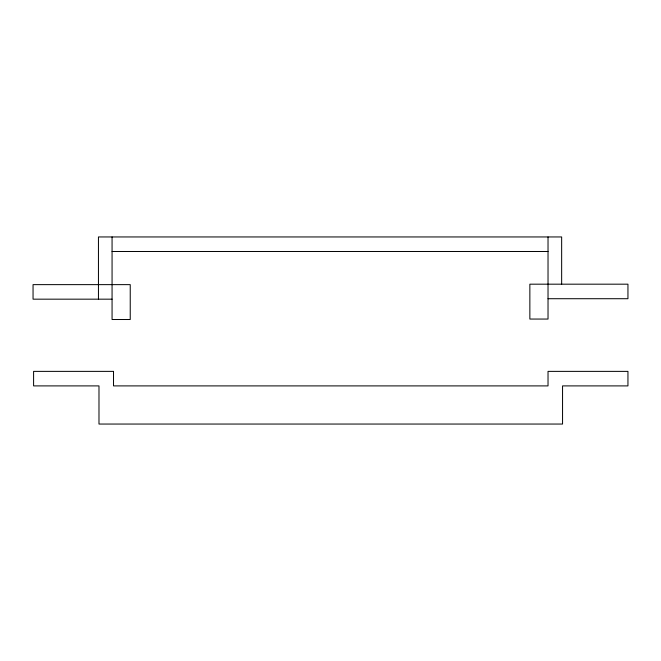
<?xml version="1.0" encoding="UTF-8"?>
<svg xmlns="http://www.w3.org/2000/svg" width="661" height="661" viewBox="0 0 661 661"><rect width="100%" height="100%" fill="white"/><g stroke="black" fill="none" stroke-linecap="round" stroke-linejoin="round"><path stroke-width="0.99" d="M112.064 251.486L548.027 251.486M548.027 298.714L627.95 298.714L627.95 284.18L529.858 284.18L529.858 319.056L548.027 319.056L548.027 236.952M112.064 299.169L33.05 299.169L33.05 284.635L130.234 284.635L130.234 319.511L112.064 319.511L112.064 236.952M561.652 284.18L561.652 236.952L98.448 236.952L98.448 299.169M113.518 371.375L33.595 371.375L33.595 385.9L98.985 385.9L98.985 424.048L562.552 424.048L562.552 385.9L627.95 385.9L627.95 371.375L548.027 371.375L548.027 385.9L113.518 385.9L113.518 371.375"/></g></svg>
